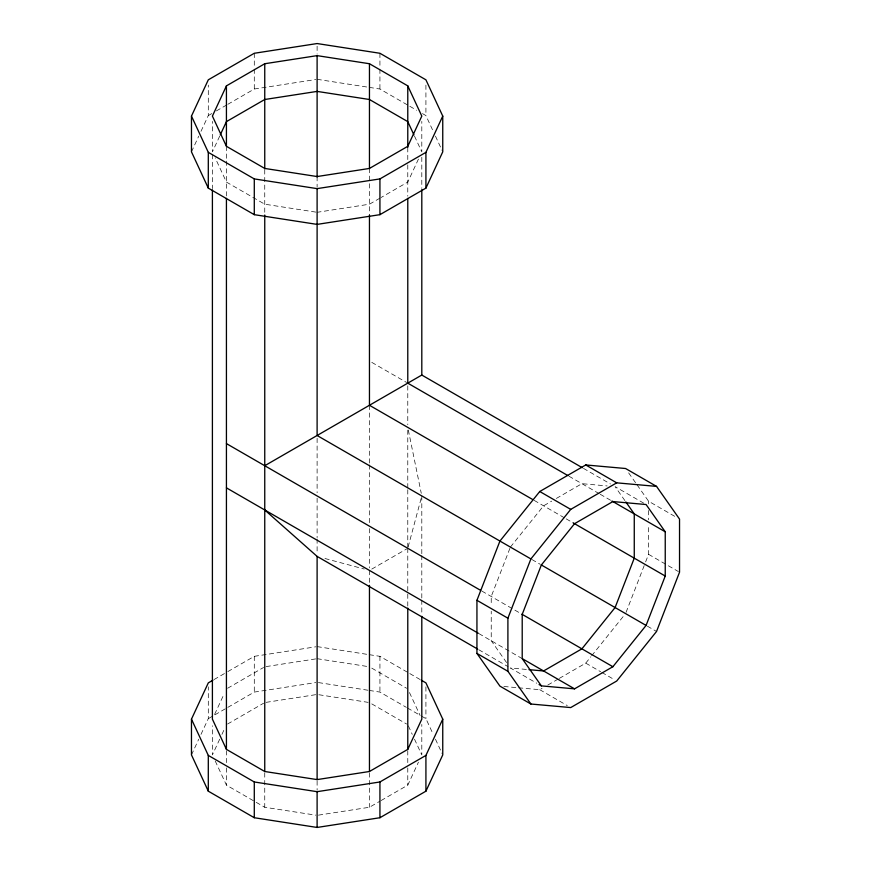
<?xml version="1.0" encoding="UTF-8"?>
<svg xmlns="http://www.w3.org/2000/svg" width="871" height="871" viewBox="0 0 871 871"><rect width="100%" height="100%" fill="white"/><g stroke="black" fill="none" stroke-linecap="round" stroke-linejoin="round"><path stroke-width="0.65" stroke-dasharray="4.36 3.27" d="M408.129 546.988L421.455 497.254M509.905 548.36L491.233 596.483L491.233 605.868M626.064 612.335L645.139 563.156M645.629 561.893L648.568 554.326L648.568 525.126M191.468 151.848L198.751 136.137M201.005 131.303L208.3 115.582L208.3 85.118M219.699 136.137L212.404 151.848L212.404 121.385M418.439 159.11L407.78 182.083L381.073 197.499M191.468 754.907L198.751 739.196M201.005 734.362L208.3 718.64L208.3 686.849M214.647 714.307L224.185 693.762M219.699 739.196L212.404 754.907L212.404 725.772M221.942 734.362L224.185 729.517M381.073 800.558L407.78 785.13L418.439 762.169M510.395 547.097L543.591 505.811L551.713 501.119M559.302 678.4L585.748 663.136L590.832 656.81M591.67 655.754L624.725 614.643M208.3 115.582L211.74 113.589M216.346 110.933L226.689 104.966M227.843 104.302L254.288 89.027L315.77 79.522M379.908 198.174L369.456 204.206L317.109 212.306M371.775 569.09L406.615 548.97M214.048 679.554L226.689 672.26M227.843 671.595L254.288 656.331L315.77 646.815M227.592 688.253L263.597 667.469M556.362 498.43L581.915 483.677L607.131 485.931M208.3 718.64L226.689 708.025M227.843 707.361L254.288 692.086L315.77 682.581M227.592 724.019L263.597 703.235M518.517 687.796L539.759 689.69L542.056 688.362M547.805 685.042L558.148 679.064M318.448 815.147L369.456 807.265L379.908 801.222M266.101 666.587L315.759 658.901M266.101 702.353L317.109 694.459L368.117 702.353M526.334 669.418L510.395 667.992L536.786 683.234M503.906 686.49L517.189 687.676M317.109 79.315L367.9 87.176M369.239 87.383L379.93 89.027L408.673 105.631M315.759 212.099L264.751 204.206L226.427 182.083L215.213 157.901M317.109 646.609L367.9 654.469M369.239 654.676L379.93 656.331L408.673 672.924M317.109 658.694L368.117 666.587M318.438 682.581L367.9 690.224M369.239 690.431L379.93 692.086L406.365 707.361M215.213 760.96L226.427 785.13L264.751 807.265L315.759 815.147M324.959 558.507L364.22 569.024M409.816 106.295L416.719 110.269M422.468 113.589L425.919 115.582L433.214 131.303M637.071 484.864L648.568 501.228L674.949 516.459M583.472 468.38L610.419 483.938M643.778 503.198L615.1 486.649L625.062 500.825M371.775 362.369L406.615 382.478M568.97 476.208L599.117 493.617M600.228 494.26L610.789 500.357M648.568 554.326L678.389 571.55M534.173 500.379L565.388 518.387M566.204 518.866L574.555 523.689M531.931 559.53L540.227 564.31M647.371 626.173L656.538 631.475M481.848 591.061L520.727 613.511M585.748 663.136L600.652 671.748M601.807 672.412L614.425 679.696M478.876 633.598L522.208 658.618M478.767 649.733L508.054 666.642M539.759 689.69L567.282 705.586M409.816 673.588L420.17 679.554M371.775 668.133L406.615 688.253M407.519 708.025L420.17 715.32M421.314 715.984L425.919 718.64L433.214 734.362M371.775 703.899L406.615 724.019M628.633 472.877L636.298 483.775M506.563 662.548L491.233 640.74L491.233 611.235M435.456 136.137L442.185 150.639M414.509 136.137L421.804 151.848L421.804 121.385M435.456 739.196L442.185 753.698M409.468 692.554L420.127 715.516M408.347 725.891L412.266 734.362M414.509 739.196L421.804 754.907L421.804 724.443M408.325 430.034L421.27 493.313M648.568 501.228L648.568 503.884M648.568 510.515L648.568 519.813M425.919 85.118L425.919 115.582M425.919 686.849L425.919 718.64M421.804 157.259L421.804 188.376M421.804 495.947L421.804 554.119M421.804 555.469L421.804 598.758M421.804 600.108L421.804 614.991M407.78 147.635L407.78 159.567M407.78 164.859L407.78 196.16M407.78 385.831L407.78 424.721M407.78 430.111L407.78 488.381M407.78 489.731L407.78 548.001M407.78 548.305L407.78 606.717M407.78 750.693L407.78 762.615M407.78 767.917L407.78 785.13M379.93 53.273L379.93 67.84M379.93 69.168L379.93 89.027M379.93 656.331L379.93 692.086M369.456 168.441L369.456 215.072M369.456 405.276L369.456 463.546M369.456 464.896L369.456 523.166M369.456 528.588L369.456 567.881M369.456 570.429L369.456 584.136M369.456 772.827L369.456 807.265M317.109 46.196L317.109 54.144M317.109 176.541L317.109 187.134M317.109 438.309L317.109 492.725M317.109 498.168L317.109 537.625M317.109 538.986L317.109 553.945M317.109 780.917L317.109 790.193M264.751 169.769L264.751 215.137M264.751 772.827L264.751 807.265M254.288 53.273L254.288 67.84M254.288 69.168L254.288 89.027M254.288 656.331L254.288 692.086M226.427 146.317L226.427 159.72M226.427 161.081L226.427 196.454M226.427 750.693L226.427 762.615M226.427 767.917L226.427 785.13M212.404 154.57L212.404 188.582"/><path stroke-width="1.31" d="M476.938 600.315L499.932 541.054L539.759 491.505L585.748 464.951L625.574 468.511L656.538 486.388L679.532 519.105L679.532 572.214L656.538 631.475L616.712 681.024L570.723 707.568L530.896 704.018L499.932 686.13L476.938 653.413L476.938 600.315L507.902 618.192L507.902 671.301L530.896 704.018M507.902 618.192L530.896 558.932L570.723 509.383L616.712 482.839L656.538 486.388M646.075 625.432L665.237 576.047L665.237 531.789L646.075 504.527L612.879 501.565L574.555 523.689L541.37 564.974L522.208 614.36L522.208 658.618L541.37 685.88L574.555 688.841L612.879 666.718L646.075 625.432L541.294 564.941M191.468 116.093L208.3 79.816L254.288 53.273L317.109 43.55L379.93 53.273L425.919 79.816L442.751 116.093L442.751 151.848L425.919 188.125L379.93 214.669L317.109 224.391L254.288 214.669L208.3 188.125L191.468 151.848L191.468 116.093L208.3 152.36L208.3 188.125M226.427 85.87L212.404 116.093L226.427 146.317L264.751 168.441L317.109 176.541L369.456 168.441L407.78 146.317L421.804 116.093L407.78 85.87L369.456 63.735L317.109 55.635L264.751 63.735L226.427 85.87L226.427 146.121M220.254 134.929L226.427 121.624L264.751 99.501L317.109 91.401L369.456 99.501L407.78 121.624L413.954 134.929M425.919 188.125L425.919 152.36L442.751 116.093M421.314 680.218L425.919 682.875L442.751 719.152L442.751 754.907L425.919 791.184L379.93 817.727L317.109 827.45L254.288 817.727L208.3 791.184L191.468 754.907L191.468 719.152L208.3 682.875L212.894 680.218M212.404 189.943L212.404 719.152L226.427 749.376L264.751 771.499L317.109 779.599L369.456 771.499L407.78 749.376L421.804 719.152L421.804 616.341M425.919 791.184L425.919 755.418L442.751 719.152M208.3 152.36L254.288 178.914L317.109 188.626L379.93 178.914L425.919 152.36M264.751 465.724L421.804 375.053L582.296 467.705M191.468 719.152L208.3 755.418L254.288 781.973L317.109 791.685L379.93 781.973L425.919 755.418M528.98 669.657L543.591 670.964L581.915 648.83L615.1 607.544L634.262 558.159L634.262 513.912L625.835 501.914M585.748 464.951L616.712 482.839M567.794 475.533L407.78 383.153L407.78 198.381M611.965 501.032L665.237 531.789M539.759 491.505L570.723 509.383M532.998 499.693L369.456 405.276L369.456 215.072M573.238 522.927L665.237 576.047M530.896 558.932L317.109 435.5L317.109 188.626M226.427 443.6L480.672 590.386M521.903 614.197L612.879 666.718M226.427 487.847L478.331 633.282M522.415 658.737L574.555 688.841M264.751 509.981L317.109 556.395L477.602 649.058M539.073 684.552L541.37 685.88M476.938 653.413L507.902 671.301M421.804 189.726L421.804 375.053M407.78 85.87L407.78 147.373M407.78 608.078L407.78 749.376M379.93 178.914L379.93 214.669M379.93 781.973L379.93 817.727M369.456 63.735L369.456 168.604M369.456 585.366L369.456 771.499M317.109 55.635L317.109 177.107M317.109 556.395L317.109 779.599M317.109 791.685L317.109 827.45M264.751 63.735L264.751 168.887M264.751 215.039L264.751 771.499M254.288 178.914L254.288 214.669M254.288 781.973L254.288 817.727M226.427 198.338L226.427 749.376M208.3 755.418L208.3 791.184"/></g></svg>
